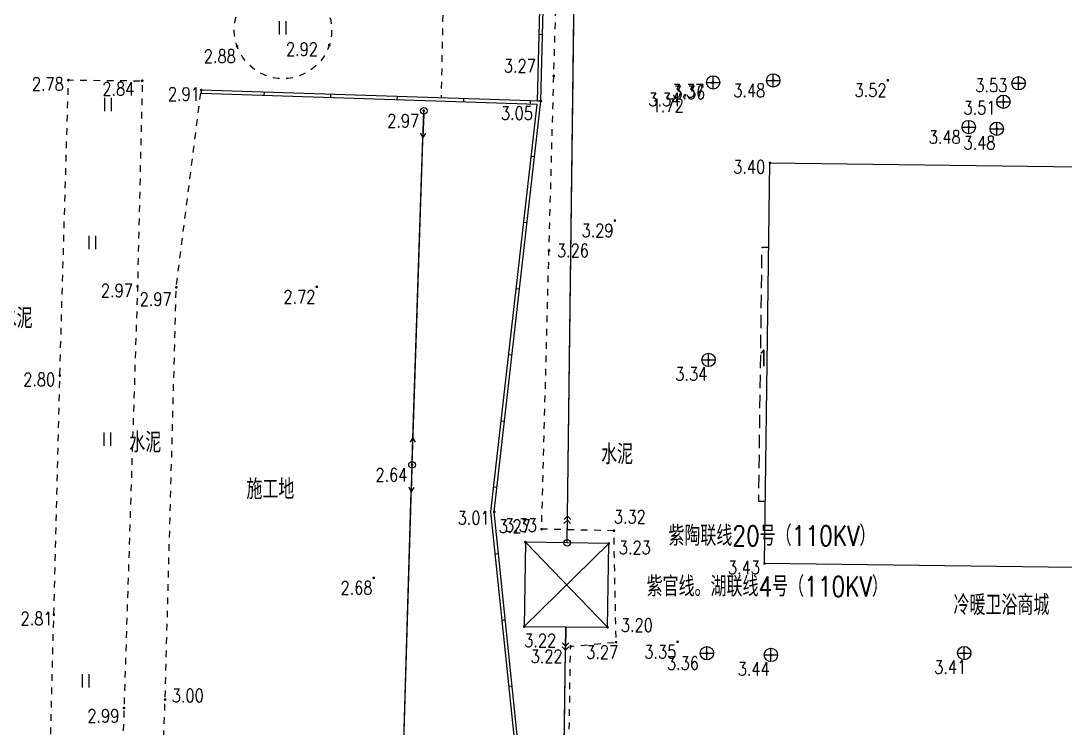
# Model space of a CAD drawing. Extents: x 500064 to 501389, y 2542464 to 2545400.
# Drawn here: x 500757.8 to 500836.3, y 2544736.6 to 2544789.7 of the extents above; entities that cross this region are included whole.
import ezdxf
from ezdxf.enums import TextEntityAlignment as Align

# ---------------------------------------------------------------- set-up
doc = ezdxf.new("R2010")
doc.units = 0
doc.header["$LTSCALE"] = 0.5
doc.linetypes.add('X5', pattern=[3, 2, -1])
doc.linetypes.add('X6', pattern=[2, 1, -1])
doc.layers.get('0').update_dxf_attribs({"linetype": 'CONTINUOUS', "lineweight": 5})
doc.layers.add('GCD', color=8, linetype='CONTINUOUS')
doc.layers.add('地形图', color=8, linetype='CONTINUOUS')
doc.styles.add('HZ', font='romans.shx', dxfattribs={"width": 0.8, "bigfont": 'hztxt.shx'})

# ---------------------------------------------------------------- blocks, each defined once
blk = doc.blocks.new('gc013a')
at = {"linetype": 'Continuous'}
blk.add_line((0.5, 0), (4, 0), dxfattribs=at)
at = {"linetype": 'Continuous', "flags": 128}
for points in [[(2.88, 0.5), (3.38, 0), (2.88, -0.5)], [(3.5, 0.5), (4, 0), (3.5, -0.5)]]:
    blk.add_lwpolyline(points, dxfattribs=at)
blk = doc.blocks.new('gc170')
at = {"linetype": 'Continuous'}
blk.add_circle((0, 0), 0.5, dxfattribs=at)
blk = doc.blocks.new('gc043')
for p, q in [((-1, 0), (1, 0)), ((0, -1), (0, 1))]:
    blk.add_line(p, q)
blk.add_circle((0, 0), 1)
blk = doc.blocks.new('gc013b')
at = {"linetype": 'Continuous'}
blk.add_line((0.5, 0), (4, 0), dxfattribs=at)
at = {"linetype": 'Continuous', "flags": 128}
blk.add_lwpolyline([(3.39, 0.35), (4, 0), (3.39, -0.35)], dxfattribs=at)
blk = doc.blocks.new('gc121')
for p, q in [((-0.5, -1), (-0.5, 1)), ((0.5, -1), (0.5, 1))]:
    blk.add_line(p, q)
blk = doc.blocks.new('GC200')
at = {"linetype": 'Continuous', "const_width": 0.2, "flags": 128}
blk.add_lwpolyline([(-0.1, 0, 1), (0.1, 0, 1)], format="xyb", close=True, dxfattribs=at)

msp = doc.modelspace()

# ---------------------------------------------------------------- linework, layer by layer
at = {"layer": '地形图', "linetype": 'Continuous'}
for p, q in [((500798.88, 2544752.492), (500800.773, 2544901.1)), ((500797.011, 2544788.641), (500796.761, 2544788.648)), ((500771.37, 2544784.485), (500771.362, 2544784.235)), ((500776.09, 2544784.329), (500776.082, 2544784.079)), ((500781.087, 2544784.164), (500781.079, 2544783.914)), ((500786.084, 2544783.999), (500786.076, 2544783.75)), ((500791.082, 2544783.835), (500791.073, 2544783.585)), ((500796.079, 2544783.67), (500796.071, 2544783.42)), ((500796.886, 2544783.643), (500796.636, 2544783.651)), ((500787.274, 2544758.345), (500788.026, 2544780.929)), ((500796.413, 2544779.477), (500796.165, 2544779.505)), ((500795.849, 2544774.509), (500795.601, 2544774.537)), ((500795.285, 2544769.541), (500795.037, 2544769.569)), ((500794.721, 2544764.573), (500794.473, 2544764.601)), ((500794.157, 2544759.605), (500793.909, 2544759.633)), ((500793.593, 2544754.637), (500793.345, 2544754.665)), ((500786.426, 2544729.928), (500787.149, 2544754.347)), ((500793.711, 2544749.665), (500793.462, 2544749.64)), ((500794.224, 2544744.692), (500793.976, 2544744.666)), ((500795.59, 2544518.428), (500798.739, 2544742.425)), ((500794.738, 2544739.718), (500794.489, 2544739.692))]:
    msp.add_line(p, q, dxfattribs=at)
at = {"layer": '地形图', "color": 1, "linetype": 'Continuous'}
for p, q in [((500795.635, 2544744.197), (500801.99, 2544750.44)), ((500801.893, 2544744.152), (500795.719, 2544750.545))]:
    msp.add_line(p, q, dxfattribs=at)
at = {"layer": '地形图', "linetype": 'Continuous', "flags": 128}
for points in [[(500796.636, 2544783.651), (500797.698, 2544826.055), (500798.886, 2544869.669), (500799.734, 2544901.878), (500796.827, 2544902.008), (500797.079, 2544910.5), (500799.988, 2544910.385), (500801.285, 2544963.844), (500802.902, 2545023.386)], [(500797.492, 2544714.869), (500795.019, 2544734.565), (500793.135, 2544752.81), (500796.607, 2544783.402), (500771.362, 2544784.235)], [(500786.367, 2544727.929), (500787.208, 2544756.346), (500788.092, 2544782.928)]]:
    msp.add_lwpolyline(points, dxfattribs=at)
for points, elevation in [([(500796.886, 2544783.643), (500797.948, 2544826.048), (500799.136, 2544869.662), (500799.99, 2544902.117), (500797.084, 2544902.247), (500797.321, 2544910.24), (500800.232, 2544910.125), (500801.535, 2544963.838), (500803.152, 2545023.379)], 3.046), ([(500797.74, 2544714.9), (500795.267, 2544734.593), (500793.386, 2544752.809), (500796.886, 2544783.643), (500771.37, 2544784.485)], 2.909)]:
    msp.add_lwpolyline(points, dxfattribs=dict(at, elevation=elevation))
at = {"layer": '地形图', "linetype": 'X6', "flags": 128}
for points in [[(500797.995, 2544674.519), (500797.889, 2544691.607), (500798.544, 2544710.341), (500798.818, 2544723.176), (500799.115, 2544742.717), (500802.541, 2544743.029), (500802.369, 2544751.398), (500796.942, 2544751.513), (500797.496, 2544772.433), (500797.855, 2544785.552), (500798.646, 2544811.995), (500799.098, 2544830.634), (500800.938, 2544902.045), (500804.446, 2544902.015), (500804.949, 2544909.85), (500801.193, 2544910.044), (500801.738, 2544932.887), (500803.008, 2544983.182), (500803.869, 2545016.371), (500804.05, 2545023.351)], [(500796.566, 2545015.795), (500795.371, 2545015.827), (500794.377, 2544978.633), (500793.441, 2544943.602), (500792.163, 2544893.247), (500791.123, 2544853.645), (500790.668, 2544838.821), (500790.456, 2544828.655), (500790.032, 2544814.931), (500789.732, 2544800.47), (500789.388, 2544783.89)]]:
    msp.add_lwpolyline(points, dxfattribs=at)
at = {"layer": '地形图', "color": 1, "linetype": 'Continuous', "flags": 128}
for points in [[(500798.855, 2544750.493), (500800.796, 2544902.85)], [(500795.565, 2544516.678), (500798.764, 2544744.175)]]:
    msp.add_lwpolyline(points, dxfattribs=at)
at = {"layer": '地形图', "linetype": 'X6', "flags": 128}
for points, elevation in [([(500758.549, 2544684.155), (500759.817, 2544726.692), (500760.301, 2544745.099), (500760.749, 2544763.045), (500761.399, 2544785.238), (500766.944, 2544785.177), (500766.585, 2544769.733), (500765.569, 2544738.093), (500764.957, 2544717.203)], 2.844), ([(500767.947, 2544716.909), (500768.442, 2544732.959), (500768.661, 2544738.716), (500769.497, 2544769.673), (500771.37, 2544784.485)], 2.934)]:
    msp.add_lwpolyline(points, dxfattribs=dict(at, elevation=elevation))
at = {"layer": '地形图', "linetype": 'Continuous', "elevation": 3.433, "flags": 128}
msp.add_lwpolyline([(500813.692, 2544748.935), (500814.086, 2544779.009), (500874.11, 2544778.245), (500873.733, 2544748.158)], close=True, dxfattribs=at)
at = {"layer": '地形图', "linetype": 'X5', "flags": 128}
msp.add_lwpolyline([(500813.753, 2544753.595), (500813.253, 2544753.601), (500813.503, 2544772.696), (500814.003, 2544772.69)], dxfattribs=at)
at = {"layer": '地形图', "color": 1, "linetype": 'Continuous', "flags": 128}
msp.add_lwpolyline([(500795.635, 2544744.197), (500801.893, 2544744.152), (500801.99, 2544750.44), (500795.719, 2544750.545)], close=True, dxfattribs=at)
at = {"layer": '地形图', "linetype": 'X6'}
msp.add_circle((500777.514, 2544788.988, 2.88), 3.656, dxfattribs=at)

# ---------------------------------------------------------------- block references
at = {"layer": '地形图', "linetype": 'Continuous', "xscale": 0.5, "yscale": 0.5}
for name, p in [('gc121', (500777.508, 2544789.157)), ('gc043', (500809.831, 2544785.061, 3.361)), ('gc043', (500814.345, 2544785.211, 3.475)), ('gc043', (500832.773, 2544784.989, 3.528)), ('gc121', (500764.379, 2544783.401)), ('gc043', (500831.633, 2544783.606, 3.508)), ('gc170', (500788.092, 2544782.928)), ('gc043', (500829.023, 2544781.708, 3.475)), ('gc043', (500831.131, 2544781.577, 3.475)), ('gc121', (500763.211, 2544773.035)), ('gc043', (500809.487, 2544764.218, 3.342)), ('gc121', (500764.331, 2544758.271)), ('gc170', (500787.208, 2544756.346)), ('gc170', (500798.855, 2544750.493)), ('gc043', (500809.36, 2544742.201, 3.364)), ('gc043', (500814.172, 2544742.069, 3.436)), ('gc043', (500828.687, 2544742.213, 3.413)), ('gc121', (500762.713, 2544740.133))]:
    msp.add_blockref(name, p, dxfattribs=at)
at = {"layer": '地形图', "linetype": 'Continuous'}
ref = msp.add_blockref('GC200', (500774.067, 2544787.769, 2.88), dxfattribs=dict(at, xscale=0.5, yscale=0.5, zscale=0.5))
ref.add_attrib('height', '2.88', dxfattribs={"layer": 'GCD', "linetype": 'Continuous', "height": 1, "style": 'HZ', "width": 0.8}).set_placement((500771.567, 2544787.019, 2.88), align=Align.MIDDLE_LEFT)
ref = msp.add_blockref('GC200', (500780.988, 2544787.849, 2.916), dxfattribs=dict(at, xscale=0.5, yscale=0.5, zscale=0.5))
ref.add_attrib('height', '2.92', dxfattribs={"layer": 'GCD', "linetype": 'Continuous', "height": 1, "style": 'HZ', "width": 0.8}).set_placement((500777.738, 2544787.549, 2.92), align=Align.MIDDLE_LEFT)
ref = msp.add_blockref('GC200', (500797.855, 2544785.552, 3.274), dxfattribs=dict(at, xscale=0.5, yscale=0.5, zscale=0.5))
ref.add_attrib('height', '3.27', dxfattribs={"layer": 'GCD', "linetype": 'Continuous', "height": 1, "style": 'HZ', "width": 0.8}).set_placement((500794.105, 2544786.302, 3.27), align=Align.MIDDLE_LEFT)
ref = msp.add_blockref('GC200', (500761.399, 2544785.238, 2.782), dxfattribs=dict(at, xscale=0.5, yscale=0.5, zscale=0.5))
ref.add_attrib('height', '2.78', dxfattribs={"layer": 'GCD', "linetype": 'Continuous', "height": 1, "style": 'HZ', "width": 0.8}).set_placement((500758.649, 2544784.938, 2.78), align=Align.MIDDLE_LEFT)
ref = msp.add_blockref('GC200', (500766.944, 2544785.177, 2.844), dxfattribs=dict(at, xscale=0.5, yscale=0.5, zscale=0.5))
ref.add_attrib('height', '2.84', dxfattribs={"layer": 'GCD', "linetype": 'Continuous', "height": 1, "style": 'HZ', "width": 0.8}).set_placement((500763.944, 2544784.577, 2.84), align=Align.MIDDLE_LEFT)
ref = msp.add_blockref('GC200', (500814.345, 2544785.211, 3.475), dxfattribs=dict(at, xscale=0.5, yscale=0.5, zscale=0.5))
ref.add_attrib('height', '3.48', dxfattribs={"layer": 'GCD', "linetype": 'Continuous', "height": 1, "style": 'HZ', "width": 0.8}).set_placement((500811.345, 2544784.461, 3.48), align=Align.MIDDLE_LEFT)
ref = msp.add_blockref('GC200', (500822.951, 2544785.217, 3.516), dxfattribs=dict(at, xscale=0.5, yscale=0.5, zscale=0.5))
ref.add_attrib('height', '3.52', dxfattribs={"layer": 'GCD', "linetype": 'Continuous', "height": 1, "style": 'HZ', "width": 0.8}).set_placement((500820.451, 2544784.467, 3.52), align=Align.MIDDLE_LEFT)
ref = msp.add_blockref('GC200', (500832.773, 2544784.989, 3.528), dxfattribs=dict(at, xscale=0.5, yscale=0.5, zscale=0.5))
ref.add_attrib('height', '3.53', dxfattribs={"layer": 'GCD', "linetype": 'Continuous', "height": 1, "style": 'HZ', "width": 0.8}).set_placement((500829.523, 2544784.839, 3.53), align=Align.MIDDLE_LEFT)
ref = msp.add_blockref('GC200', (500771.37, 2544784.485, 2.909), dxfattribs=dict(at, xscale=0.5, yscale=0.5, zscale=0.5))
ref.add_attrib('height', '2.91', dxfattribs={"layer": 'GCD', "linetype": 'Continuous', "height": 1, "style": 'HZ', "width": 0.8}).set_placement((500768.87, 2544784.185, 2.91), align=Align.MIDDLE_LEFT)
ref = msp.add_blockref('GC200', (500809.763, 2544785.031, 3.37), dxfattribs=dict(at, xscale=0.5, yscale=0.5, zscale=0.5))
ref.add_attrib('height', '3.37', dxfattribs={"layer": 'GCD', "linetype": 'Continuous', "height": 1, "style": 'HZ', "width": 0.8}).set_placement((500806.763, 2544784.431, 3.37), align=Align.MIDDLE_LEFT)
ref = msp.add_blockref('GC200', (500809.831, 2544785.061, 3.361), dxfattribs=dict(at, xscale=0.5, yscale=0.5, zscale=0.5))
ref.add_attrib('height', '3.36', dxfattribs={"layer": 'GCD', "linetype": 'Continuous', "height": 1, "style": 'HZ', "width": 0.8}).set_placement((500806.831, 2544784.311, 3.36), align=Align.MIDDLE_LEFT)
ref = msp.add_blockref('GC200', (500796.886, 2544783.643, 3.046), dxfattribs=dict(at, xscale=0.5, yscale=0.5, zscale=0.5))
ref.add_attrib('height', '3.05', dxfattribs={"layer": 'GCD', "linetype": 'Continuous', "height": 1, "style": 'HZ', "width": 0.8}).set_placement((500793.886, 2544782.743, 3.05), align=Align.MIDDLE_LEFT)
ref = msp.add_blockref('GC200', (500807.714, 2544784.081, 3.338), dxfattribs=dict(at, xscale=0.5, yscale=0.5, zscale=0.5))
ref.add_attrib('height', '3.34', dxfattribs={"layer": 'GCD', "linetype": 'Continuous', "height": 1, "style": 'HZ', "width": 0.8}).set_placement((500804.964, 2544783.781, 3.34), align=Align.MIDDLE_LEFT)
ref = msp.add_blockref('GC200', (500807.717, 2544784.083, 1.717), dxfattribs=dict(at, xscale=0.5, yscale=0.5, zscale=0.5))
ref.add_attrib('height', '1.72', dxfattribs={"layer": 'GCD', "linetype": 'Continuous', "height": 1, "style": 'HZ', "width": 0.8}).set_placement((500805.217, 2544783.333, 1.72), align=Align.MIDDLE_LEFT)
ref = msp.add_blockref('GC200', (500831.633, 2544783.606, 3.508), dxfattribs=dict(at, xscale=0.5, yscale=0.5, zscale=0.5))
ref.add_attrib('height', '3.51', dxfattribs={"layer": 'GCD', "linetype": 'Continuous', "height": 1, "style": 'HZ', "width": 0.8}).set_placement((500828.633, 2544783.156, 3.51), align=Align.MIDDLE_LEFT)
ref = msp.add_blockref('GC200', (500788.092, 2544782.928, 2.969), dxfattribs=dict(at, xscale=0.5, yscale=0.5, zscale=0.5))
ref.add_attrib('height', '2.97', dxfattribs={"layer": 'GCD', "linetype": 'Continuous', "height": 1, "style": 'HZ', "width": 0.8}).set_placement((500785.342, 2544782.178, 2.97), align=Align.MIDDLE_LEFT)
at = {"layer": '地形图', "linetype": 'Continuous', "yscale": 0.5}
for name, p, xscale, rotation in [('gc013b', (500788.092, 2544782.928), 0.4999999998994529, 268.0952972019632), ('gc013b', (500787.208, 2544756.346), 0.4999999998994529, 88.09529720196325), ('gc013b', (500787.208, 2544756.346), 0.5000000000034146, 268.3048284501135), ('gc013a', (500798.855, 2544750.493), 0.4999999997772741, 89.27010424900003), ('gc013a', (500798.768, 2544744.424), 0.5000000000738853, 269.1943973068218)]:
    msp.add_blockref(name, p, dxfattribs=dict(at, xscale=xscale, rotation=rotation))
at = {"layer": '地形图', "linetype": 'Continuous'}
ref = msp.add_blockref('GC200', (500829.023, 2544781.708, 3.475), dxfattribs=dict(at, xscale=0.5, yscale=0.5, zscale=0.5))
ref.add_attrib('height', '3.48', dxfattribs={"layer": 'GCD', "linetype": 'Continuous', "height": 1, "style": 'HZ', "width": 0.8}).set_placement((500826.023, 2544780.958, 3.48), align=Align.MIDDLE_LEFT)
ref = msp.add_blockref('GC200', (500831.131, 2544781.577, 3.475), dxfattribs=dict(at, xscale=0.5, yscale=0.5, zscale=0.5))
ref.add_attrib('height', '3.48', dxfattribs={"layer": 'GCD', "linetype": 'Continuous', "height": 1, "style": 'HZ', "width": 0.8}).set_placement((500828.631, 2544780.527, 3.48), align=Align.MIDDLE_LEFT)
ref = msp.add_blockref('GC200', (500814.086, 2544779.009, 3.401), dxfattribs=dict(at, xscale=0.5, yscale=0.5, zscale=0.5))
ref.add_attrib('height', '3.40', dxfattribs={"layer": 'GCD', "linetype": 'Continuous', "height": 1, "style": 'HZ', "width": 0.8}).set_placement((500811.336, 2544778.709, 3.4), align=Align.MIDDLE_LEFT)
ref = msp.add_blockref('GC200', (500802.442, 2544774.685, 3.285), dxfattribs=dict(at, xscale=0.5, yscale=0.5, zscale=0.5))
ref.add_attrib('height', '3.29', dxfattribs={"layer": 'GCD', "linetype": 'Continuous', "height": 1, "style": 'HZ', "width": 0.8}).set_placement((500799.942, 2544773.935, 3.29), align=Align.MIDDLE_LEFT)
ref = msp.add_blockref('GC200', (500797.496, 2544772.433, 3.255), dxfattribs=dict(at, xscale=0.5, yscale=0.5, zscale=0.5))
ref.add_attrib('height', '3.26', dxfattribs={"layer": 'GCD', "linetype": 'Continuous', "height": 1, "style": 'HZ', "width": 0.8}).set_placement((500798.096, 2544772.433, 3.255), align=Align.MIDDLE_LEFT)
ref = msp.add_blockref('GC200', (500766.585, 2544769.733, 2.967), dxfattribs=dict(at, xscale=0.5, yscale=0.5, zscale=0.5))
ref.add_attrib('height', '2.97', dxfattribs={"layer": 'GCD', "linetype": 'Continuous', "height": 1, "style": 'HZ', "width": 0.8}).set_placement((500763.835, 2544769.433, 2.97), align=Align.MIDDLE_LEFT)
ref = msp.add_blockref('GC200', (500769.497, 2544769.673, 2.969), dxfattribs=dict(at, xscale=0.5, yscale=0.5, zscale=0.5))
ref.add_attrib('height', '2.97', dxfattribs={"layer": 'GCD', "linetype": 'Continuous', "height": 1, "style": 'HZ', "width": 0.8}).set_placement((500766.747, 2544768.773, 2.97), align=Align.MIDDLE_LEFT)
ref = msp.add_blockref('GC200', (500780.05, 2544769.713, 2.719), dxfattribs=dict(at, xscale=0.5, yscale=0.5, zscale=0.5))
ref.add_attrib('height', '2.72', dxfattribs={"layer": 'GCD', "linetype": 'Continuous', "height": 1, "style": 'HZ', "width": 0.8}).set_placement((500777.55, 2544768.963, 2.72), align=Align.MIDDLE_LEFT)
ref = msp.add_blockref('GC200', (500809.487, 2544764.218, 3.342), dxfattribs=dict(at, xscale=0.5, yscale=0.5, zscale=0.5))
ref.add_attrib('height', '3.34', dxfattribs={"layer": 'GCD', "linetype": 'Continuous', "height": 1, "style": 'HZ', "width": 0.8}).set_placement((500806.987, 2544763.168, 3.34), align=Align.MIDDLE_LEFT)
ref = msp.add_blockref('GC200', (500760.749, 2544763.045, 2.803), dxfattribs=dict(at, xscale=0.5, yscale=0.5, zscale=0.5))
ref.add_attrib('height', '2.80', dxfattribs={"layer": 'GCD', "linetype": 'Continuous', "height": 1, "style": 'HZ', "width": 0.8}).set_placement((500757.999, 2544762.745, 2.8), align=Align.MIDDLE_LEFT)
ref = msp.add_blockref('GC200', (500787.208, 2544756.346, 2.635), dxfattribs=dict(at, xscale=0.5, yscale=0.5, zscale=0.5))
ref.add_attrib('height', '2.64', dxfattribs={"layer": 'GCD', "linetype": 'Continuous', "height": 1, "style": 'HZ', "width": 0.8}).set_placement((500784.458, 2544755.596, 2.64), align=Align.MIDDLE_LEFT)
ref = msp.add_blockref('GC200', (500793.386, 2544752.809, 3.009), dxfattribs=dict(at, xscale=0.5, yscale=0.5, zscale=0.5))
ref.add_attrib('height', '3.01', dxfattribs={"layer": 'GCD', "linetype": 'Continuous', "height": 1, "style": 'HZ', "width": 0.8}).set_placement((500790.636, 2544752.359, 3.01), align=Align.MIDDLE_LEFT)
ref = msp.add_blockref('GC200', (500796.942, 2544751.513, 3.33), dxfattribs=dict(at, xscale=0.5, yscale=0.5, zscale=0.5))
ref.add_attrib('height', '3.33', dxfattribs={"layer": 'GCD', "linetype": 'Continuous', "height": 1, "style": 'HZ', "width": 0.8}).set_placement((500794.192, 2544751.813, 3.33), align=Align.MIDDLE_LEFT)
ref = msp.add_blockref('GC200', (500802.369, 2544751.398, 3.322), dxfattribs=dict(at, xscale=0.5, yscale=0.5, zscale=0.5))
ref.add_attrib('height', '3.32', dxfattribs={"layer": 'GCD', "linetype": 'Continuous', "height": 1, "style": 'HZ', "width": 0.8}).set_placement((500802.369, 2544752.448, 3.32), align=Align.MIDDLE_LEFT)
ref = msp.add_blockref('GC200', (500795.719, 2544750.545, 3.271), dxfattribs=dict(at, xscale=0.5, yscale=0.5, zscale=0.5))
ref.add_attrib('height', '3.27', dxfattribs={"layer": 'GCD', "linetype": 'Continuous', "height": 1, "style": 'HZ', "width": 0.8}).set_placement((500793.719, 2544751.745, 3.27), align=Align.MIDDLE_LEFT)
ref = msp.add_blockref('GC200', (500801.99, 2544750.44, 3.231), dxfattribs=dict(at, xscale=0.5, yscale=0.5, zscale=0.5))
ref.add_attrib('height', '3.23', dxfattribs={"layer": 'GCD', "linetype": 'Continuous', "height": 1, "style": 'HZ', "width": 0.8}).set_placement((500802.74, 2544750.14, 3.23), align=Align.MIDDLE_LEFT)
ref = msp.add_blockref('GC200', (500813.692, 2544748.935, 3.433), dxfattribs=dict(at, xscale=0.5, yscale=0.5, zscale=0.5))
ref.add_attrib('height', '3.43', dxfattribs={"layer": 'GCD', "linetype": 'Continuous', "height": 1, "style": 'HZ', "width": 0.8}).set_placement((500810.942, 2544748.635, 3.43), align=Align.MIDDLE_LEFT)
ref = msp.add_blockref('GC200', (500784.334, 2544747.859, 2.681), dxfattribs=dict(at, xscale=0.5, yscale=0.5, zscale=0.5))
ref.add_attrib('height', '2.68', dxfattribs={"layer": 'GCD', "linetype": 'Continuous', "height": 1, "style": 'HZ', "width": 0.8}).set_placement((500781.834, 2544747.109, 2.68), align=Align.MIDDLE_LEFT)
ref = msp.add_blockref('GC200', (500760.301, 2544745.099, 2.812), dxfattribs=dict(at, xscale=0.5, yscale=0.5, zscale=0.5))
ref.add_attrib('height', '2.81', dxfattribs={"layer": 'GCD', "linetype": 'Continuous', "height": 1, "style": 'HZ', "width": 0.8}).set_placement((500757.801, 2544744.799, 2.81), align=Align.MIDDLE_LEFT)
ref = msp.add_blockref('GC200', (500801.893, 2544744.152, 3.201), dxfattribs=dict(at, xscale=0.5, yscale=0.5, zscale=0.5))
ref.add_attrib('height', '3.20', dxfattribs={"layer": 'GCD', "linetype": 'Continuous', "height": 1, "style": 'HZ', "width": 0.8}).set_placement((500802.893, 2544744.302, 3.2), align=Align.MIDDLE_LEFT)
ref = msp.add_blockref('GC200', (500795.635, 2544744.197, 3.221), dxfattribs=dict(at, xscale=0.5, yscale=0.5, zscale=0.5))
ref.add_attrib('height', '3.22', dxfattribs={"layer": 'GCD', "linetype": 'Continuous', "height": 1, "style": 'HZ', "width": 0.8}).set_placement((500795.635, 2544743.147, 3.22), align=Align.MIDDLE_LEFT)
ref = msp.add_blockref('GC200', (500802.541, 2544743.029, 3.267), dxfattribs=dict(at, xscale=0.5, yscale=0.5, zscale=0.5))
ref.add_attrib('height', '3.27', dxfattribs={"layer": 'GCD', "linetype": 'Continuous', "height": 1, "style": 'HZ', "width": 0.8}).set_placement((500800.291, 2544742.279, 3.27), align=Align.MIDDLE_LEFT)
ref = msp.add_blockref('GC200', (500807.158, 2544743.061, 3.351), dxfattribs=dict(at, xscale=0.5, yscale=0.5, zscale=0.5))
ref.add_attrib('height', '3.35', dxfattribs={"layer": 'GCD', "linetype": 'Continuous', "height": 1, "style": 'HZ', "width": 0.8}).set_placement((500804.658, 2544742.311, 3.35), align=Align.MIDDLE_LEFT)
ref = msp.add_blockref('GC200', (500799.115, 2544742.717, 3.223), dxfattribs=dict(at, xscale=0.5, yscale=0.5, zscale=0.5))
ref.add_attrib('height', '3.22', dxfattribs={"layer": 'GCD', "linetype": 'Continuous', "height": 1, "style": 'HZ', "width": 0.8}).set_placement((500796.115, 2544741.967, 3.22), align=Align.MIDDLE_LEFT)
ref = msp.add_blockref('GC200', (500809.36, 2544742.201, 3.364), dxfattribs=dict(at, xscale=0.5, yscale=0.5, zscale=0.5))
ref.add_attrib('height', '3.36', dxfattribs={"layer": 'GCD', "linetype": 'Continuous', "height": 1, "style": 'HZ', "width": 0.8}).set_placement((500806.36, 2544741.451, 3.36), align=Align.MIDDLE_LEFT)
ref = msp.add_blockref('GC200', (500814.172, 2544742.069, 3.436), dxfattribs=dict(at, xscale=0.5, yscale=0.5, zscale=0.5))
ref.add_attrib('height', '3.44', dxfattribs={"layer": 'GCD', "linetype": 'Continuous', "height": 1, "style": 'HZ', "width": 0.8}).set_placement((500811.672, 2544741.019, 3.44), align=Align.MIDDLE_LEFT)
ref = msp.add_blockref('GC200', (500828.687, 2544742.213, 3.413), dxfattribs=dict(at, xscale=0.5, yscale=0.5, zscale=0.5))
ref.add_attrib('height', '3.41', dxfattribs={"layer": 'GCD', "linetype": 'Continuous', "height": 1, "style": 'HZ', "width": 0.8}).set_placement((500826.437, 2544741.163, 3.41), align=Align.MIDDLE_LEFT)
ref = msp.add_blockref('GC200', (500768.661, 2544738.716, 3), dxfattribs=dict(at, xscale=0.5, yscale=0.5, zscale=0.5))
ref.add_attrib('height', '3.00', dxfattribs={"layer": 'GCD', "linetype": 'Continuous', "height": 1, "style": 'HZ', "width": 0.8}).set_placement((500769.161, 2544739.016, 3), align=Align.MIDDLE_LEFT)
ref = msp.add_blockref('GC200', (500765.569, 2544738.093, 2.994), dxfattribs=dict(at, xscale=0.5, yscale=0.5, zscale=0.5))
ref.add_attrib('height', '2.99', dxfattribs={"layer": 'GCD', "linetype": 'Continuous', "height": 1, "style": 'HZ', "width": 0.8}).set_placement((500762.819, 2544737.493, 2.99), align=Align.MIDDLE_LEFT)

# ---------------------------------------------------------------- texts
at = {"layer": '地形图', "linetype": 'Continuous', "style": 'HZ', "width": 0.8}
for s, height, p in [('水泥', 1.5, (500757.509, 2544767.426)), ('1', 1.2, (500813.583, 2544764.363)), ('水泥', 1.5, (500767.168, 2544758.099)), ('水泥', 1.5, (500802.609, 2544757.21)), ('施工地', 1.5, (500776.567, 2544754.592)), ('紫陶联线20号（110KV）', 1.5, (500814.243, 2544751.098)), ('紫官线。湖联线4号（110KV）', 1.5, (500813.892, 2544747.287)), ('冷暖卫浴商城', 1.5, (500831.482, 2544745.897))]:
    msp.add_text(s, height=height, dxfattribs=at).set_placement(p, align=Align.MIDDLE)

doc.saveas('drawing.dxf')
